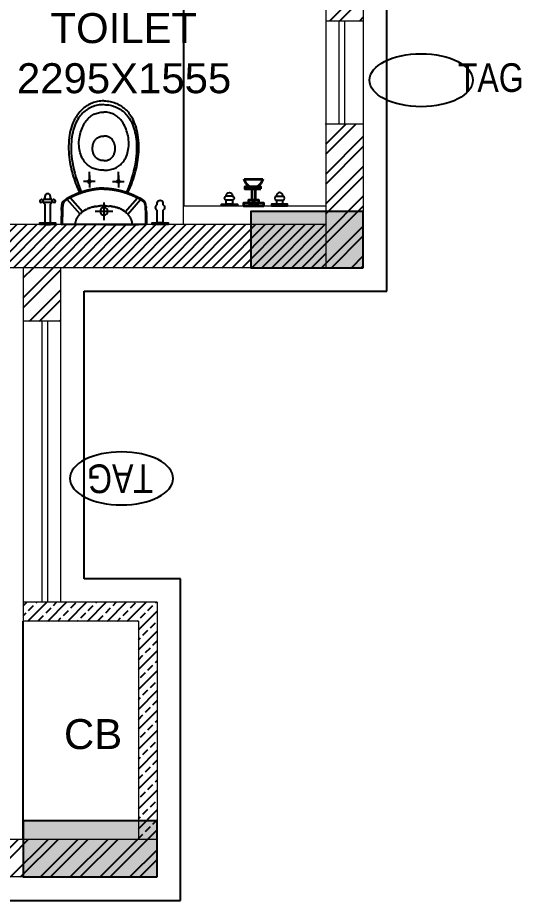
# Model space of a CAD drawing. Header units: millimetres. Extents: x 1255966 to 1543449, y 318653 to 465396.
# Drawn here: x 1429166 to 1431854, y 417934 to 422643 of the extents above; entities that cross this region are included whole.
import ezdxf
from ezdxf.enums import TextEntityAlignment as Align

# ---------------------------------------------------------------- set-up
doc = ezdxf.new("R2010")
doc.units = ezdxf.units.MM
doc.header["$LTSCALE"] = 500
doc.header["$MEASUREMENT"] = 0
doc.linetypes.add('HIDDEN', pattern=[0.375, 0.25, -0.125])
for name, color, linetype in [('3BHK Tower plans sections n elevations 13716$0$Drop', 143, 'Continuous'), ('3BHK Tower plans sections n elevations 13716$0$FIXTURE', 251, 'Continuous'), ('3BHK Tower plans sections n elevations 13716$0$HF', 95, 'Continuous'), ('AHC-A-FURNITURE', 2, 'Continuous'), ('FURNITURE', 251, 'Continuous'), ('TEXT-RM NAME', 6, 'Continuous'), ('TOWER AREA COLUMN.', 6, 'Continuous')]:
    doc.layers.add(name, color=color, linetype=linetype)
doc.layers.add('PROJECTION', color=7, linetype='HIDDEN', true_color=0xff4000)
for name, color, linetype, lineweight in [('TOWER COL HATCH', 253, 'Continuous', 20), ('Wall', 2, 'Continuous', 15), ('WIN', 144, 'Continuous', 15)]:
    doc.layers.add(name, color=color, linetype=linetype, lineweight=lineweight)
doc.styles.get("Standard").update_dxf_attribs({"font": 'arial.ttf'})
pattern_1 = [(45, (1157523.66, 723982.81), (-79.549513, 79.549513), []), (45, (1157576.69, 723982.81), (-79.549513, 79.549513), [])]

# ---------------------------------------------------------------- blocks, each defined once
blk = doc.blocks.new('3BHK Tower plans sections n elevations 13716$0$FH')
at = {"layer": '3BHK Tower plans sections n elevations 13716$0$FIXTURE'}
for p, q in [((70432, 31227.1), (70402, 31227.1)), ((70402, 31217), (70402, 31117)), ((70432, 31117), (70432, 31217)), ((70382, 31108.7), (70388, 31108.7)), ((70382, 31093.7), (70388, 31093.7)), ((70397.4, 31108.7), (70436.5, 31108.7)), ((70397.4, 31093.7), (70436.5, 31093.7)), ((70402, 31085.4), (70402, 31077.1)), ((70432, 31077.1), (70432, 31085.4)), ((70445.9, 31108.7), (70452, 31108.7)), ((70445.9, 31093.7), (70452, 31093.7))]:
    blk.add_line(p, q, dxfattribs=at)
blk.add_lwpolyline([(70374.5, 31227.1), (70459.5, 31227.1), (70459.5, 31217), (70374.5, 31217)], close=True, dxfattribs=at)
for centre, radius, start, end in [((70382, 31101.2), 7.5, 90, 270), ((70392.7, 31110.1), 4.88, 195.8151, 344.1849), ((70392.7, 31092.4), 4.88, 15.8151, 164.1849), ((70411.8, 31101.2), 18.6, 121.8777, 167.4946), ((70411.8, 31101.2), 18.6, 192.5054, 238.1223), ((70422.1, 31101.2), 18.6, 12.5054, 58.1223), ((70422.1, 31101.2), 18.6, 301.8777, 347.4946), ((70441.2, 31110.1), 4.88, 195.8151, 344.1849), ((70441.2, 31092.4), 4.88, 15.8151, 164.1849), ((70452, 31101.2), 7.5, 270, 90), ((70417, 31077.1), 15, 180, 0)]:
    blk.add_arc(centre, radius, start, end, dxfattribs=at)
blk = doc.blocks.new('3BHK Tower plans sections n elevations 13716$0$STUDIO EWC (PLAN)')
at = {"layer": '3BHK Tower plans sections n elevations 13716$0$FIXTURE'}
for p, q in [((1414.8, 1224), (1415.5, 1225.3)), ((1415.7, 1225.8), (1415.3, 1225)), ((1415.7, 1225.7), (1418.9, 1231)), ((1415.7, 1225.7), (1415.7, 1225.7)), ((1418.9, 1231.2), (1417.8, 1229.4)), ((1417.9, 1220.8), (1420.1, 1224.5)), ((1419.9, 1232.8), (1418.9, 1231.2)), ((1418.9, 1231), (1419.4, 1231.8)), ((1419.4, 1231.8), (1419.8, 1232.5)), ((1420.1, 1224.5), (1422.8, 1228.2)), ((1422.8, 1228.2), (1424, 1229.9)), ((1501.5, 1161), (1424, 1229.9)), ((1429.5, 1246.4), (1429.5, 1246.4)), ((1437.7, 1253.9), (1436.7, 1253.3)), ((1438.6, 1254.3), (1437.7, 1253.9)), ((1448.5, 1251.9), (1449.1, 1252)), ((1450, 1252.2), (1450.7, 1252.3)), ((1450.7, 1252.3), (1451.4, 1252.5)), ((1451.4, 1252.5), (1452.2, 1252.6)), ((1452.2, 1252.6), (1452.9, 1252.7)), ((1452.9, 1252.7), (1453.7, 1252.8)), ((1453.7, 1252.8), (1454.6, 1252.9)), ((1454.6, 1252.9), (1455.4, 1253)), ((1455.4, 1253), (1456.4, 1253.2)), ((1456.4, 1253.2), (1457.3, 1253.3)), ((1457.3, 1253.3), (1458.3, 1253.4)), ((1458.3, 1253.4), (1459.4, 1253.5)), ((1459.4, 1253.5), (1460.5, 1253.6)), ((1460.5, 1253.6), (1461.7, 1253.7)), ((1461.7, 1253.7), (1463, 1253.8)), ((1463, 1253.8), (1464.3, 1253.9)), ((1463.5, 1258.9), (1466.3, 1259.1)), ((1464.3, 1253.9), (1465.8, 1254.1)), ((1465.8, 1254.1), (1467.3, 1254.2)), ((1467.6, 1259.2), (1466.3, 1259.1)), ((1467.3, 1254.2), (1468.9, 1254.3)), ((1467.6, 1259.2), (1470.5, 1259.4)), ((1468.9, 1254.3), (1470.6, 1254.4)), ((1480.9, 1259.9), (1470.5, 1259.4)), ((1470.6, 1254.4), (1472.4, 1254.5)), ((1472.4, 1254.5), (1475.3, 1254.6)), ((1475.3, 1254.6), (1478.4, 1254.8)), ((1478.4, 1254.8), (1481.8, 1254.9)), ((1480.9, 1259.9), (1484.5, 1260)), ((1481.8, 1254.9), (1485.4, 1255)), ((1484.3, 1260), (1490.5, 1260.2)), ((1485.4, 1255), (1490.7, 1255.2)), ((1489.5, 1260.2), (1497.4, 1260.3)), ((1490.7, 1255.2), (1498.1, 1255.4)), ((1497.3, 1260.3), (1527.5, 1261)), ((1498.1, 1255.4), (1535.6, 1256.1)), ((1527.2, 1261), (1536.1, 1261.2)), ((1534, 1261.1), (1541.4, 1261.2)), ((1535.6, 1256.1), (1541, 1256.2)), ((1540.7, 1261.2), (1546.6, 1261.3)), ((1541, 1256.2), (1546.7, 1256.3)), ((1545, 1261.3), (1551.3, 1261.3)), ((1546.7, 1256.3), (1557.8, 1256.3)), ((1549.7, 1261.3), (1552.8, 1261.3)), ((1552.8, 1261.3), (1552.8, 1261.3)), ((1557.8, 811.1), (1557.8, 1256.3)), ((1557.8, 806.1), (1557.8, 1251.3)), ((1403.9, 1202.4), (1405.8, 1206.4)), ((1405.8, 1206.4), (1407.7, 1210.1)), ((1407.7, 1210.1), (1409.4, 1213.6)), ((1409.4, 1213.6), (1410.7, 1216.3)), ((1410.3, 1204.2), (1412.1, 1207.9)), ((1410.7, 1216.1), (1411.5, 1217.8)), ((1411.5, 1217.7), (1412.9, 1220.4)), ((1412.4, 1219.5), (1413.5, 1221.7)), ((1413.2, 1221.1), (1414.2, 1222.9)), ((1414, 1222.6), (1414.8, 1224.1)), ((1488.8, 1147.1), (1414.7, 1213)), ((1557.8, 1033.7), (1557.8, 1213.8)), ((1327.7, 1079.6), (1327.7, 1142.8)), ((1488.2, 1146.3), (1487.5, 1145.4)), ((1494.4, 1153.8), (1494, 1153.4)), ((1318.6, 1111.2), (1276.1, 1111.2)), ((1296.1, 1111.2), (1359.3, 1111.2)), ((1461.3, 1082), (1461.9, 1085.2)), ((1462.4, 1087.9), (1461.9, 1084.9)), ((1466.7, 1104.8), (1465.7, 1101.5)), ((1467.9, 1108.5), (1466.7, 1104.8)), ((1469.3, 1112.1), (1467.9, 1108.5)), ((1470.7, 1115.6), (1469.3, 1112.1)), ((1472, 1118.8), (1470.7, 1115.6)), ((1471.8, 1118.3), (1472.7, 1120.4)), ((1472.7, 1120.4), (1473.9, 1122.9)), ((1472.7, 1120.4), (1472.7, 1120.4)), ((1475.1, 1125.3), (1473.6, 1122.2)), ((1362.8, 1039.9), (1362.9, 1041.9)), ((1362.8, 1038), (1362.8, 1039.9)), ((1362.9, 1041.9), (1363, 1044.1)), ((1363, 1044.1), (1363.2, 1046.5)), ((1363.2, 1046.5), (1363.3, 1049)), ((1363.3, 1049), (1363.5, 1051.6)), ((1363.5, 1051.6), (1363.7, 1054.4)), ((1363.7, 1054.4), (1363.9, 1057.4)), ((1363.9, 1057.4), (1364.2, 1060.5)), ((1364.2, 1060.5), (1364.6, 1063.8)), ((1364.6, 1063.8), (1364.9, 1067.3)), ((1367.8, 1039.7), (1367.9, 1041.7)), ((1367.8, 1037.9), (1367.8, 1039.7)), ((1367.9, 1041.7), (1368, 1043.9)), ((1368, 1043.9), (1368.1, 1046.2)), ((1368.1, 1046.2), (1368.3, 1048.7)), ((1368.3, 1048.7), (1368.5, 1051.3)), ((1368.5, 1051.3), (1368.7, 1054)), ((1368.7, 1054), (1368.9, 1056.9)), ((1368.9, 1056.9), (1369.2, 1060)), ((1369.2, 1060), (1369.5, 1063.3)), ((1369.5, 1063.3), (1369.9, 1066.7)), ((1369.9, 1066.7), (1370.3, 1070.4)), ((1457.8, 1041.7), (1457.9, 1044.3)), ((1457.9, 1042.7), (1457.8, 1040)), ((1457.8, 1038.1), (1457.8, 1040.5)), ((1457.8, 1038.6), (1457.8, 1035.8)), ((1457.8, 1036.1), (1457.8, 1033.7)), ((1457.9, 1045.7), (1458.1, 1048.6)), ((1457.9, 1044.2), (1458, 1047.1)), ((1458, 1047.3), (1458.1, 1050.1)), ((1458.1, 1050.6), (1458.3, 1053.4)), ((1458.1, 1048.9), (1458.2, 1051.7)), ((1458.2, 1052.4), (1458.4, 1055.1)), ((1458.3, 1054.2), (1458.5, 1056.9)), ((1458.4, 1056.1), (1458.6, 1058.7)), ((1458.6, 1058.1), (1458.8, 1060.6)), ((1458.7, 1060.1), (1458.9, 1062.5)), ((1458.9, 1062.2), (1459.1, 1064.5)), ((1459.3, 1066.7), (1459.1, 1064.4)), ((1459.6, 1069), (1459.3, 1066.5)), ((1459.8, 1071.4), (1459.5, 1068.5)), ((1460.9, 1079.2), (1461.5, 1082.7)), ((1486.8, 986.3), (1486.8, 1081.1)), ((1362.8, 1029.4), (1362.8, 1027.5)), ((1362.8, 1027.5), (1362.9, 1025.5)), ((1362.9, 1025.5), (1363, 1023.3)), ((1363, 1023.3), (1363.2, 1020.9)), ((1363.2, 1020.9), (1363.3, 1018.4)), ((1363.3, 1018.4), (1363.5, 1015.7)), ((1363.5, 1015.7), (1363.7, 1013)), ((1363.7, 1013), (1363.9, 1010)), ((1363.9, 1010), (1364.2, 1006.9)), ((1364.2, 1006.9), (1364.6, 1003.6)), ((1364.6, 1003.6), (1364.9, 1000.1)), ((1367.8, 1029.5), (1367.8, 1027.7)), ((1367.8, 1027.7), (1367.9, 1025.7)), ((1367.9, 1025.7), (1368, 1023.5)), ((1368, 1023.5), (1368.1, 1021.2)), ((1368.1, 1021.2), (1368.3, 1018.7)), ((1368.3, 1018.7), (1368.5, 1016.1)), ((1368.5, 1016.1), (1368.7, 1013.3)), ((1368.7, 1013.3), (1368.9, 1010.4)), ((1368.9, 1010.4), (1369.2, 1007.4)), ((1369.2, 1007.4), (1369.5, 1004.1)), ((1369.5, 1004.1), (1369.9, 1000.7)), ((1369.9, 1000.7), (1370.3, 997)), ((1439.4, 1033.7), (1534.2, 1033.7)), ((1457.8, 1031.3), (1457.8, 1033.7)), ((1457.8, 1028.7), (1457.8, 1031.5)), ((1457.8, 1029.3), (1457.8, 1026.9)), ((1457.9, 1024.7), (1457.8, 1027.4)), ((1457.8, 1025.7), (1457.9, 1023.1)), ((1457.9, 1023.2), (1458, 1020.3)), ((1457.9, 1021.7), (1458.1, 1018.8)), ((1458, 1020.1), (1458.1, 1017.3)), ((1458.1, 1018.5), (1458.2, 1015.7)), ((1458.1, 1016.8), (1458.3, 1014)), ((1458.2, 1015), (1458.4, 1012.3)), ((1458.3, 1013.2), (1458.5, 1010.5)), ((1458.4, 1011.3), (1458.6, 1008.7)), ((1458.6, 1009.3), (1458.8, 1006.8)), ((1458.7, 1007.3), (1458.9, 1004.9)), ((1458.9, 1005.1), (1459.1, 1002.9)), ((1459.3, 1000.7), (1459.1, 1003)), ((1459.6, 998.4), (1459.3, 1000.9)), ((1459.8, 996), (1459.5, 998.9)), ((1557.8, 1033.7), (1557.8, 853.7)), ((1557.8, 1028.7), (1557.8, 848.7)), ((1318.6, 956.2), (1276.1, 956.2)), ((1296.1, 956.2), (1359.3, 956.2)), ((1327.7, 987.8), (1327.7, 924.6)), ((1460.9, 988.2), (1461.5, 984.7)), ((1461.3, 985.4), (1461.9, 982.2)), ((1462.4, 979.5), (1461.9, 982.5)), ((1466.7, 962.5), (1465.7, 965.8)), ((1467.9, 958.9), (1466.7, 962.5)), ((1469.3, 955.3), (1467.9, 958.9)), ((1470.7, 951.8), (1469.3, 955.3)), ((1472, 948.6), (1470.7, 951.8)), ((1471.8, 949.1), (1472.7, 946.9)), ((1472.7, 946.9), (1473.9, 944.5)), ((1472.7, 946.9), (1472.7, 946.9)), ((1475.1, 942.1), (1473.6, 945.2)), ((1488.8, 920.3), (1414.7, 854.3)), ((1501.5, 906.4), (1424, 837.5)), ((1488.2, 921.1), (1487.5, 922)), ((1494.4, 913.5), (1494, 914)), ((1403.9, 865), (1405.8, 861)), ((1405.8, 861), (1407.7, 857.3)), ((1407.7, 857.3), (1409.4, 853.8)), ((1409.4, 853.8), (1410.7, 851.1)), ((1410.3, 863.2), (1412.1, 859.5)), ((1410.7, 851.2), (1411.5, 849.6)), ((1411.5, 849.7), (1412.9, 847)), ((1412.4, 847.9), (1413.5, 845.7)), ((1413.2, 846.3), (1414.2, 844.5)), ((1414, 844.8), (1414.8, 843.3)), ((1414.8, 843.4), (1415.5, 842.1)), ((1415.7, 841.6), (1415.3, 842.4)), ((1415.7, 841.7), (1415.7, 841.7)), ((1415.7, 841.7), (1418.9, 836.4)), ((1418.9, 836.2), (1417.8, 838)), ((1417.9, 846.6), (1420.1, 842.9)), ((1418.9, 836.4), (1419.4, 835.6)), ((1419.9, 834.6), (1418.9, 836.2)), ((1419.4, 835.6), (1419.8, 834.9)), ((1420.1, 842.9), (1422.8, 839.2)), ((1422.8, 839.2), (1424, 837.5)), ((1429.5, 821), (1429.5, 821)), ((1437.7, 813.5), (1436.7, 814.1)), ((1438.6, 813), (1437.7, 813.5)), ((1448.5, 815.5), (1449.1, 815.4)), ((1450, 815.2), (1450.7, 815.1)), ((1450.7, 815.1), (1451.4, 814.9)), ((1451.4, 814.9), (1452.2, 814.8)), ((1452.2, 814.8), (1452.9, 814.7)), ((1452.9, 814.7), (1453.7, 814.6)), ((1453.7, 814.6), (1454.6, 814.5)), ((1454.6, 814.5), (1455.4, 814.3)), ((1455.4, 814.3), (1456.4, 814.2)), ((1456.4, 814.2), (1457.3, 814.1)), ((1457.3, 814.1), (1458.3, 814)), ((1458.3, 814), (1459.4, 813.9)), ((1459.4, 813.9), (1460.5, 813.8)), ((1460.5, 813.8), (1461.7, 813.7)), ((1461.7, 813.7), (1463, 813.6)), ((1463, 813.6), (1464.3, 813.4)), ((1463.5, 808.5), (1466.3, 808.3)), ((1464.3, 813.4), (1465.8, 813.3)), ((1465.8, 813.3), (1467.3, 813.2)), ((1467.6, 808.2), (1466.3, 808.3)), ((1467.3, 813.2), (1468.9, 813.1)), ((1467.6, 808.2), (1470.5, 808)), ((1468.9, 813.1), (1470.6, 813)), ((1480.9, 807.5), (1470.5, 808)), ((1470.6, 813), (1472.4, 812.9)), ((1472.4, 812.9), (1475.3, 812.8)), ((1475.3, 812.8), (1478.4, 812.6)), ((1478.4, 812.6), (1481.8, 812.5)), ((1480.9, 807.5), (1484.5, 807.4)), ((1481.8, 812.5), (1485.4, 812.4)), ((1484.3, 807.4), (1490.5, 807.2)), ((1485.4, 812.4), (1490.7, 812.2)), ((1489.5, 807.2), (1497.4, 807)), ((1490.7, 812.2), (1498.1, 812)), ((1497.3, 807), (1527.5, 806.4)), ((1498.1, 812), (1535.6, 811.2)), ((1527.2, 806.4), (1536.1, 806.2)), ((1534, 806.3), (1541.4, 806.2)), ((1535.6, 811.2), (1541, 811.2)), ((1540.7, 806.2), (1546.6, 806.1)), ((1541, 811.2), (1546.7, 811.1)), ((1545, 806.1), (1551.3, 806.1)), ((1546.7, 811.1), (1557.8, 811.1)), ((1549.7, 806.1), (1552.8, 806.1)), ((1552.8, 806.1), (1552.8, 806.1))]:
    blk.add_line(p, q, dxfattribs=at)
for points in [[(1415.7, 1225.7), (1415.6, 1225.4), (1415.5, 1225.1)], [(1415.7, 1225.7), (1415.7, 1225.7), (1415.7, 1225.7), (1415.7, 1225.7), (1415.7, 1225.7)], [(1417.8, 1229.4), (1416.8, 1227.6), (1415.8, 1225.8)], [(1429.5, 1246.4), (1428.6, 1245.2), (1427.6, 1244), (1426.7, 1242.8), (1425.7, 1241.6), (1424.8, 1240.2), (1423.8, 1238.9), (1422.8, 1237.5), (1421.9, 1236), (1420.9, 1234.4), (1419.9, 1232.8)], [(1424, 1229.9), (1424.5, 1230.6), (1424.9, 1231.3), (1425.4, 1232), (1425.8, 1232.6), (1426.2, 1233.3), (1426.6, 1233.9), (1427, 1234.5), (1427.4, 1235), (1427.8, 1235.6), (1428.1, 1236.1), (1428.5, 1236.6), (1428.9, 1237.1), (1429.2, 1237.6), (1429.6, 1238.1), (1429.9, 1238.6), (1430.2, 1239), (1430.6, 1239.5), (1430.9, 1239.9), (1431.2, 1240.3), (1431.5, 1240.7), (1431.8, 1241), (1432.1, 1241.4), (1432.4, 1241.7), (1432.6, 1242.1), (1432.9, 1242.4), (1433.2, 1242.7), (1433.4, 1243), (1433.7, 1243.3), (1433.9, 1243.5), (1434.1, 1243.8), (1434.4, 1244.1), (1434.6, 1244.3), (1434.8, 1244.6), (1435, 1244.8), (1435.3, 1245), (1435.5, 1245.2), (1435.7, 1245.5), (1435.9, 1245.7), (1436.1, 1245.9), (1436.4, 1246.1), (1436.6, 1246.3), (1436.8, 1246.5), (1437.1, 1246.7), (1437.3, 1246.9), (1437.6, 1247.2), (1437.9, 1247.4), (1438.2, 1247.6), (1438.5, 1247.8), (1438.8, 1248.1), (1439.2, 1248.3), (1439.5, 1248.5), (1439.8, 1248.7), (1440.1, 1248.9), (1440.5, 1249.1), (1440.8, 1249.3), (1441.1, 1249.4), (1441.4, 1249.6), (1441.7, 1249.8), (1442, 1249.9), (1442.3, 1250), (1442.6, 1250.2), (1442.8, 1250.3), (1443.1, 1250.4), (1443.3, 1250.5), (1443.6, 1250.6), (1443.8, 1250.7), (1444, 1250.7), (1444.3, 1250.8), (1444.5, 1250.9), (1444.7, 1251), (1444.9, 1251), (1445.1, 1251.1), (1445.4, 1251.2), (1445.6, 1251.2), (1445.8, 1251.3), (1446, 1251.3), (1446.2, 1251.4), (1446.4, 1251.4), (1446.6, 1251.5), (1446.8, 1251.5), (1447.1, 1251.6), (1447.3, 1251.7), (1447.5, 1251.7), (1447.8, 1251.8), (1448, 1251.8), (1448.3, 1251.9), (1448.5, 1251.9)], [(1436.7, 1253.3), (1435.8, 1252.7), (1434.9, 1252), (1434, 1251.2), (1433.1, 1250.3), (1432.2, 1249.4), (1431.3, 1248.4), (1430.4, 1247.4), (1429.5, 1246.4)], [(1435.9, 1252.7), (1436.3, 1253), (1436.7, 1253.3)], [(1440.3, 1255), (1439.6, 1254.8), (1438.6, 1254.3)], [(1447.9, 1257), (1446.9, 1256.8), (1445.6, 1256.5), (1444.2, 1256.2), (1443, 1255.9), (1441.8, 1255.5), (1440.7, 1255.2), (1440.3, 1255)], [(1463.5, 1258.9), (1461.6, 1258.8), (1459.7, 1258.6), (1457.9, 1258.4), (1456.2, 1258.2), (1454.5, 1258), (1452.8, 1257.8), (1451.3, 1257.6), (1449.8, 1257.3), (1448.3, 1257.1), (1447.9, 1257)], [(1449.1, 1252), (1449.7, 1252.2), (1450, 1252.2)], [(897.6, 1033.8), (898, 1042.5), (898.6, 1051), (899.6, 1059.2), (900.8, 1067.1), (902.4, 1074.6), (904.2, 1081.9), (906.4, 1088.9), (908.9, 1095.7), (911.7, 1102.3), (914.8, 1108.8), (918.2, 1115.2), (921.9, 1121.5), (925.9, 1127.8), (930.2, 1133.9), (934.8, 1140), (939.8, 1145.8), (945.1, 1151.6), (950.7, 1157.1), (956.7, 1162.4), (963, 1167.6), (969.7, 1172.6), (976.7, 1177.4), (983.9, 1182), (991.3, 1186.3)], [(917.5, 1033.8), (917.7, 1042.3), (918.3, 1050.6), (919.3, 1058.7), (920.6, 1066.6), (922.3, 1074.3), (924.4, 1081.9), (926.8, 1089.3), (929.6, 1096.5), (932.7, 1103.5), (936.1, 1110.4), (939.8, 1117), (943.9, 1123.5), (948.4, 1129.9), (953.2, 1136), (958.3, 1142), (963.9, 1147.8), (969.9, 1153.4), (976.3, 1158.8), (983.2, 1164.1), (990.4, 1169.1), (998.2, 1173.9), (1006.4, 1178.4), (1015.1, 1182.7), (1024.3, 1186.7), (1033.9, 1190.4), (1044, 1193.8), (1054.6, 1196.9), (1065.8, 1199.7), (1077.5, 1202.1), (1089.8, 1204.2), (1102.6, 1205.8), (1116, 1207.1), (1130, 1207.9), (1144.7, 1208.2), (1159.9, 1208.1), (1175.7, 1207.4), (1192.2, 1206.1), (1209.3, 1204.2), (1226.9, 1201.6), (1245.2, 1198.2), (1264.1, 1194.2), (1283.6, 1189.3), (1303.7, 1183.6), (1324.4, 1177), (1345.8, 1169.5), (1367.7, 1161.1), (1384.3, 1154.1)], [(1387, 1161.7), (1370.1, 1169.7), (1359.7, 1174.4), (1349, 1178.9), (1338, 1183), (1326.3, 1187), (1313.9, 1191.1), (1301, 1195.1), (1287.9, 1198.9), (1274.7, 1202.6), (1261.7, 1205.9), (1249, 1208.8), (1236.6, 1211.3), (1224.1, 1213.6), (1211.2, 1215.5), (1198, 1217.1), (1184.2, 1218.5), (1169.6, 1219.5), (1154.3, 1220.1), (1138.9, 1220.2), (1123.7, 1219.8), (1108.4, 1218.8), (1093.7, 1217.3), (1079.9, 1215.3), (1066.7, 1212.9), (1054.1, 1210.1), (1042.2, 1206.9), (1031, 1203.4), (1020.4, 1199.7), (1010.3, 1195.6), (1000.6, 1191.2), (991.3, 1186.3)], [(1364.9, 1067.3), (1365.3, 1071), (1365.6, 1072.9), (1365.8, 1074.9), (1366.1, 1076.9), (1366.4, 1079), (1366.7, 1081.2), (1367, 1083.4), (1367.3, 1085.7), (1367.7, 1088.1), (1368.1, 1090.5), (1368.5, 1093), (1369, 1095.6), (1369.5, 1098.3), (1370, 1101), (1370.6, 1103.8), (1371.2, 1106.7), (1371.8, 1109.7), (1372.5, 1112.7), (1373.2, 1115.9), (1374, 1119.2), (1374.9, 1122.6), (1375.8, 1126.1), (1376.8, 1129.7), (1377.8, 1133.4), (1378.9, 1137.2), (1380.1, 1141.1), (1381.3, 1145), (1382.6, 1149), (1383.9, 1152.9), (1385.2, 1156.8), (1386.6, 1160.6), (1387.9, 1164.2), (1389.2, 1167.7), (1390.5, 1171.1), (1391.8, 1174.3), (1393, 1177.4), (1394.2, 1180.4), (1395.4, 1183.2), (1396.5, 1185.9), (1397.7, 1188.6), (1398.8, 1191.1), (1399.9, 1193.5), (1400.9, 1195.9), (1401.9, 1198.1), (1403, 1200.3), (1403.9, 1202.4)], [(1370.3, 1070.4), (1370.8, 1074.2), (1371, 1076.2), (1371.3, 1078.3), (1371.6, 1080.5), (1371.9, 1082.7), (1372.3, 1084.9), (1372.6, 1087.3), (1373, 1089.7), (1373.5, 1092.2), (1373.9, 1094.7), (1374.4, 1097.3), (1374.9, 1100), (1375.5, 1102.8), (1376, 1105.7), (1376.7, 1108.6), (1377.4, 1111.6), (1378.1, 1114.8), (1378.9, 1118), (1379.7, 1121.3), (1380.6, 1124.8), (1381.6, 1128.4), (1382.6, 1132), (1383.7, 1135.8), (1384.9, 1139.6), (1386.1, 1143.5), (1387.3, 1147.4), (1388.6, 1151.3), (1389.9, 1155.1), (1391.3, 1158.9), (1392.6, 1162.5), (1393.9, 1166), (1395.2, 1169.3), (1396.4, 1172.5), (1397.6, 1175.5), (1398.8, 1178.5), (1400, 1181.3), (1401.1, 1184), (1402.3, 1186.6), (1403.4, 1189.1), (1404.4, 1191.5), (1405.5, 1193.8), (1406.5, 1196), (1407.5, 1198.2)], [(1407.5, 1198.2), (1409.4, 1202.3), (1410.3, 1204.2)], [(1412.1, 1207.9), (1413.9, 1211.4), (1414.7, 1213)], [(1414.7, 1213), (1414.9, 1213.7), (1415.1, 1214.3)], [(1415.1, 1214.3), (1415.8, 1216.1), (1416, 1216.7)], [(1416, 1216.7), (1416.5, 1217.8), (1416.7, 1218.3)], [(1416.7, 1218.3), (1417.1, 1219.3), (1417.3, 1219.7)], [(1417.3, 1219.7), (1417.8, 1220.6), (1417.9, 1220.8)], [(1557.8, 1186.5), (1548.9, 1185.2), (1545.7, 1184.6), (1542.7, 1183.9), (1539.7, 1183.2), (1536.8, 1182.3), (1534, 1181.4), (1531.2, 1180.3), (1528.5, 1179.2), (1525.8, 1177.9), (1523, 1176.5), (1520.3, 1175), (1517.5, 1173.4)], [(1267.7, 1033.8), (1267.5, 1043.7), (1266.7, 1052.7), (1265.7, 1061.1), (1264.2, 1068.7), (1262.5, 1075.8), (1260.5, 1082.4), (1258.3, 1088.6), (1255.8, 1094.5), (1253, 1100.2), (1250, 1105.7), (1246.6, 1111), (1242.7, 1116.3), (1238.4, 1121.5), (1233.7, 1126.6), (1228.4, 1131.7), (1222.5, 1136.6), (1215.9, 1141.3), (1208.8, 1145.8), (1200.9, 1150.1), (1192.2, 1154.1), (1183.4, 1157.4), (1174.9, 1160.1), (1166.5, 1162.3), (1157.5, 1164.1), (1147.9, 1165.5), (1137.7, 1166.4), (1127.3, 1166.7), (1116.5, 1166.5), (1105.6, 1165.7), (1095, 1164.4), (1084.8, 1162.7), (1075.1, 1160.5), (1065.7, 1158), (1056.6, 1155.1), (1047.9, 1152), (1039.5, 1148.5), (1031.6, 1144.8), (1024.1, 1140.9), (1017.1, 1136.7), (1010.5, 1132.5), (1004.5, 1128.1), (998.7, 1123.5), (993.3, 1118.7), (988.2, 1113.7), (983.5, 1108.5), (979.3, 1103.3), (975.5, 1097.9), (972.1, 1092.5), (969.1, 1086.9), (966.5, 1081.3), (964.2, 1075.4), (962.3, 1069.3), (960.7, 1063), (959.4, 1056.3), (958.4, 1049.2), (957.8, 1041.7), (957.6, 1033.8)], [(1486, 1143.4), (1484.4, 1141.2), (1482.9, 1138.9), (1481.3, 1136.4), (1479.7, 1133.8), (1478.2, 1131.1), (1476.6, 1128.3), (1475, 1125.3)], [(1476.3, 1127.6), (1477.6, 1130.1), (1479, 1132.5), (1480.5, 1135.1), (1482.1, 1137.7), (1483.9, 1140.4), (1485.8, 1143.1), (1487.9, 1145.9), (1490.1, 1148.8), (1492.6, 1151.7), (1495.2, 1154.7), (1498.1, 1157.7), (1501.1, 1160.7)], [(1493.7, 1153), (1493.3, 1152.5), (1492.9, 1152.1), (1492.6, 1151.7)], [(1496.4, 1156), (1495.9, 1155.4), (1495.4, 1154.9), (1494.9, 1154.4), (1494.4, 1153.8)], [(1513.1, 1170.5), (1511.8, 1169.5), (1510.4, 1168.6), (1509.1, 1167.5), (1507.8, 1166.5), (1506.4, 1165.4), (1505.1, 1164.3), (1503.8, 1163.1), (1502.5, 1162), (1501.1, 1160.7)], [(1517.5, 1173.4), (1517.1, 1173.1), (1516.6, 1172.8), (1516.1, 1172.5), (1515.6, 1172.2), (1515.1, 1171.8), (1514.6, 1171.5), (1514.1, 1171.2), (1513.6, 1170.8), (1513.1, 1170.5)], [(1151.7, 1094), (1148.2, 1094), (1144.8, 1093.8), (1141.4, 1093.5), (1138, 1093.1), (1134.7, 1092.5), (1131.5, 1091.8), (1128.4, 1091), (1125.4, 1090.1), (1122.4, 1089), (1119.6, 1087.9), (1116.9, 1086.6), (1114.2, 1085.2), (1111.7, 1083.8), (1109.3, 1082.2), (1106.9, 1080.5), (1104.7, 1078.8), (1102.6, 1076.9), (1100.7, 1075), (1098.8, 1073), (1097.1, 1071), (1095.5, 1068.9), (1094, 1066.7), (1092.7, 1064.4), (1091.4, 1062), (1090.2, 1059.6), (1089.2, 1057), (1088.2, 1054.3), (1087.3, 1051.4), (1086.6, 1048.3), (1086, 1045), (1085.5, 1041.5), (1085.2, 1037.8), (1085, 1033.8)], [(1175.5, 1090.5), (1171.8, 1091.6), (1168, 1092.4), (1164, 1093.1), (1160, 1093.6), (1155.9, 1093.9), (1151.7, 1094)], [(1216.5, 1033.8), (1216.3, 1038), (1216, 1042), (1215.5, 1045.8), (1214.7, 1049.5), (1213.8, 1053), (1212.7, 1056.3), (1211.5, 1059.4), (1210, 1062.5), (1208.4, 1065.4), (1206.7, 1068.2), (1204.7, 1070.8), (1202.6, 1073.4), (1200.3, 1075.8), (1197.9, 1078.1), (1195.3, 1080.3), (1192.4, 1082.4), (1189.5, 1084.3), (1186.3, 1086.1), (1182.9, 1087.7), (1179.3, 1089.2), (1175.5, 1090.5)], [(1463.9, 1094.5), (1463.8, 1094.3), (1463.1, 1091), (1462.4, 1087.7)], [(1462.9, 1090.2), (1463.4, 1092.7), (1464, 1095.1), (1464.6, 1097.5), (1464.9, 1098.6)], [(1464.9, 1098.6), (1465.3, 1099.9), (1466, 1102.3)], [(1466.7, 1104.6), (1467.4, 1107), (1468.2, 1109.3)], [(1469, 1111.5), (1469.9, 1113.8), (1470.8, 1116.1)], [(1362.7, 1033.7), (1362.7, 1034.5), (1362.7, 1035.3), (1362.8, 1036.2), (1362.8, 1037.1), (1362.8, 1038)], [(1367.7, 1033.7), (1367.7, 1034.5), (1367.7, 1035.3), (1367.8, 1036.1), (1367.8, 1037), (1367.8, 1037.9)], [(1460.9, 1079.2), (1460.5, 1076.5), (1460.1, 1073.9), (1459.7, 1070.7)], [(1460, 1073), (1460.3, 1075.3), (1460.7, 1077.7), (1461.1, 1080.2)], [(897.6, 1033.6), (898, 1024.9), (898.6, 1016.4), (899.6, 1008.2), (900.8, 1000.3), (902.4, 992.8), (904.2, 985.5), (906.4, 978.5), (908.9, 971.7), (911.7, 965.1), (914.8, 958.6), (918.2, 952.2), (921.9, 945.9), (925.9, 939.6), (930.2, 933.5), (934.8, 927.4), (939.8, 921.5), (945.1, 915.8), (950.7, 910.3), (956.7, 905), (963, 899.8), (969.7, 894.8), (976.7, 890), (983.9, 885.4), (991.3, 881.1)], [(917.5, 1033.6), (917.7, 1025.1), (918.3, 1016.8), (919.3, 1008.7), (920.6, 1000.8), (922.3, 993), (924.4, 985.5), (926.8, 978.1), (929.6, 970.9), (932.7, 963.9), (936.1, 957), (939.8, 950.3), (943.9, 943.8), (948.4, 937.5), (953.2, 931.4), (958.3, 925.4), (963.9, 919.6), (969.9, 914), (976.3, 908.6), (983.2, 903.3), (990.4, 898.3), (998.2, 893.5), (1006.4, 889), (1015.1, 884.7), (1024.3, 880.7), (1033.9, 877), (1044, 873.6), (1054.6, 870.5), (1065.8, 867.7), (1077.5, 865.3), (1089.8, 863.2), (1102.6, 861.5), (1116, 860.3), (1130, 859.5), (1144.7, 859.2), (1159.9, 859.3), (1175.7, 860), (1192.2, 861.3), (1209.3, 863.2), (1226.9, 865.8), (1245.2, 869.2), (1264.1, 873.2), (1283.6, 878.1), (1303.7, 883.8), (1324.4, 890.4), (1345.8, 897.9), (1367.7, 906.3), (1384.3, 913.2)], [(1267.7, 1033.6), (1267.5, 1023.7), (1266.7, 1014.7), (1265.7, 1006.3), (1264.2, 998.7), (1262.5, 991.6), (1260.5, 985), (1258.3, 978.8), (1255.8, 972.9), (1253, 967.2), (1250, 961.7), (1246.6, 956.4), (1242.7, 951.1), (1238.4, 945.9), (1233.7, 940.8), (1228.4, 935.7), (1222.5, 930.8), (1215.9, 926.1), (1208.8, 921.6), (1200.9, 917.3), (1192.2, 913.3), (1183.4, 910), (1174.9, 907.3), (1166.5, 905.1), (1157.5, 903.3), (1147.9, 901.9), (1137.7, 901), (1127.3, 900.7), (1116.5, 900.9), (1105.6, 901.7), (1095, 903), (1084.8, 904.7), (1075.1, 906.9), (1065.7, 909.4), (1056.6, 912.2), (1047.9, 915.4), (1039.5, 918.9), (1031.6, 922.6), (1024.1, 926.5), (1017.1, 930.6), (1010.5, 934.9), (1004.5, 939.3), (998.7, 943.9), (993.3, 948.7), (988.2, 953.7), (983.5, 958.9), (979.3, 964.1), (975.5, 969.4), (972.1, 974.9), (969.1, 980.5), (966.5, 986.1), (964.2, 992), (962.3, 998.1), (960.7, 1004.4), (959.4, 1011), (958.4, 1018.1), (957.8, 1025.6), (957.6, 1033.6)], [(1151.7, 973.4), (1148.2, 973.4), (1144.8, 973.6), (1141.4, 973.9), (1138, 974.3), (1134.7, 974.9), (1131.5, 975.6), (1128.4, 976.4), (1125.4, 977.3), (1122.4, 978.4), (1119.6, 979.5), (1116.9, 980.8), (1114.2, 982.2), (1111.7, 983.6), (1109.3, 985.2), (1106.9, 986.8), (1104.7, 988.6), (1102.6, 990.4), (1100.7, 992.4), (1098.8, 994.4), (1097.1, 996.4), (1095.5, 998.5), (1094, 1000.7), (1092.7, 1003), (1091.4, 1005.3), (1090.2, 1007.8), (1089.2, 1010.4), (1088.2, 1013.1), (1087.3, 1016), (1086.6, 1019.1), (1086, 1022.4), (1085.5, 1025.9), (1085.2, 1029.6), (1085, 1033.6)], [(1216.5, 1033.6), (1216.3, 1029.4), (1216, 1025.4), (1215.5, 1021.6), (1214.7, 1017.9), (1213.8, 1014.4), (1212.7, 1011.1), (1211.5, 1007.9), (1210, 1004.9), (1208.4, 1002), (1206.7, 999.2), (1204.7, 996.6), (1202.6, 994), (1200.3, 991.6), (1197.9, 989.3), (1195.3, 987.1), (1192.4, 985), (1189.5, 983.1), (1186.3, 981.3), (1182.9, 979.7), (1179.3, 978.2), (1175.5, 976.9)], [(1362.7, 1033.7), (1362.7, 1032.9), (1362.7, 1032), (1362.8, 1031.2), (1362.8, 1030.3), (1362.8, 1029.4)], [(1364.9, 1000.1), (1365.3, 996.4), (1365.6, 994.5), (1365.8, 992.5), (1366.1, 990.5), (1366.4, 988.4), (1366.7, 986.2), (1367, 984), (1367.3, 981.7), (1367.7, 979.3), (1368.1, 976.9), (1368.5, 974.4), (1369, 971.8), (1369.5, 969.1), (1370, 966.4), (1370.6, 963.6), (1371.2, 960.7), (1371.8, 957.7), (1372.5, 954.6), (1373.2, 951.5), (1374, 948.2), (1374.9, 944.8), (1375.8, 941.3), (1376.8, 937.7), (1377.8, 934), (1378.9, 930.2), (1380.1, 926.3), (1381.3, 922.4), (1382.6, 918.4), (1383.9, 914.5), (1385.2, 910.6), (1386.6, 906.8), (1387.9, 903.1), (1389.2, 899.6), (1390.5, 896.3), (1391.8, 893.1), (1393, 890), (1394.2, 887), (1395.4, 884.2), (1396.5, 881.5), (1397.7, 878.8), (1398.8, 876.3), (1399.9, 873.9), (1400.9, 871.5), (1401.9, 869.3), (1403, 867.1), (1403.9, 865)], [(1367.7, 1033.7), (1367.7, 1032.9), (1367.7, 1032.1), (1367.8, 1031.3), (1367.8, 1030.4), (1367.8, 1029.5)], [(1370.3, 997), (1370.8, 993.2), (1371, 991.1), (1371.3, 989.1), (1371.6, 986.9), (1371.9, 984.7), (1372.3, 982.5), (1372.6, 980.1), (1373, 977.7), (1373.5, 975.2), (1373.9, 972.7), (1374.4, 970.1), (1374.9, 967.4), (1375.5, 964.6), (1376, 961.7), (1376.7, 958.8), (1377.4, 955.8), (1378.1, 952.6), (1378.9, 949.4), (1379.7, 946.1), (1380.6, 942.6), (1381.6, 939), (1382.6, 935.4), (1383.7, 931.6), (1384.9, 927.8), (1386.1, 923.9), (1387.3, 920), (1388.6, 916.1), (1389.9, 912.3), (1391.3, 908.5), (1392.6, 904.9), (1393.9, 901.4), (1395.2, 898.1), (1396.4, 894.9), (1397.6, 891.9), (1398.8, 888.9), (1400, 886.1), (1401.1, 883.4), (1402.3, 880.8), (1403.4, 878.3), (1404.4, 875.9), (1405.5, 873.6), (1406.5, 871.4), (1407.5, 869.2)], [(1460.9, 988.2), (1460.5, 990.9), (1460.1, 993.5), (1459.7, 996.7)], [(1460, 994.4), (1460.3, 992.1), (1460.7, 989.7), (1461.1, 987.2)], [(1175.5, 976.9), (1171.8, 975.8), (1168, 975), (1164, 974.3), (1160, 973.8), (1155.9, 973.5), (1151.7, 973.4)], [(1463.9, 972.8), (1463.8, 973.1), (1463.1, 976.4), (1462.4, 979.7)], [(1462.9, 977.2), (1463.4, 974.7), (1464, 972.3), (1464.6, 969.9), (1464.9, 968.8)], [(1464.9, 968.8), (1465.3, 967.5), (1466, 965.1)], [(1466.7, 962.8), (1467.4, 960.4), (1468.2, 958.1)], [(1469, 955.9), (1469.9, 953.6), (1470.8, 951.3)], [(1486, 924), (1484.4, 926.2), (1482.9, 928.5), (1481.3, 931), (1479.7, 933.6), (1478.2, 936.3), (1476.6, 939.1), (1475, 942.1)], [(1387.1, 905.4), (1359.7, 893), (1349, 888.5), (1338, 884.4), (1326.3, 880.4), (1313.9, 876.3), (1301, 872.3), (1287.9, 868.4), (1274.7, 864.8), (1261.7, 861.5), (1249, 858.6), (1236.6, 856.1), (1224.1, 853.8), (1211.2, 851.9), (1198, 850.2), (1184.2, 848.9), (1169.6, 847.9), (1154.3, 847.3), (1138.9, 847.2), (1123.7, 847.6), (1108.4, 848.6), (1093.7, 850.1), (1079.9, 852.1), (1066.7, 854.5), (1054.1, 857.3), (1042.2, 860.5), (1031, 863.9), (1020.4, 867.7), (1010.3, 871.8), (1000.6, 876.2), (991.3, 881.1)], [(1476.3, 939.8), (1477.6, 937.3), (1479, 934.9), (1480.5, 932.3), (1482.1, 929.7), (1483.9, 927), (1485.8, 924.3), (1487.9, 921.5), (1490.1, 918.6), (1492.6, 915.7), (1495.2, 912.7), (1498.1, 909.7), (1501.1, 906.7)], [(1493.7, 914.4), (1493.3, 914.8), (1492.9, 915.3), (1492.6, 915.7)], [(1496.4, 911.4), (1495.9, 912), (1495.4, 912.5), (1494.9, 913), (1494.4, 913.5)], [(1513.1, 896.9), (1511.8, 897.8), (1510.4, 898.8), (1509.1, 899.8), (1507.8, 900.9), (1506.4, 902), (1505.1, 903.1), (1503.8, 904.3), (1502.5, 905.4), (1501.1, 906.7)], [(1517.5, 894), (1517.1, 894.3), (1516.6, 894.6), (1516.1, 894.9), (1515.6, 895.2), (1515.1, 895.6), (1514.6, 895.9), (1514.1, 896.2), (1513.6, 896.5), (1513.1, 896.9)], [(1407.5, 869.2), (1409.4, 865.1), (1410.3, 863.2)], [(1412.1, 859.5), (1413.9, 856), (1414.7, 854.3)], [(1414.7, 854.3), (1414.9, 853.7), (1415.1, 853.1)], [(1415.1, 853.1), (1415.8, 851.3), (1416, 850.7)], [(1416, 850.7), (1416.5, 849.6), (1416.7, 849.1)], [(1416.7, 849.1), (1417.1, 848.1), (1417.3, 847.7)], [(1417.3, 847.7), (1417.8, 846.8), (1417.9, 846.6)], [(1557.8, 880.9), (1548.9, 882.2), (1545.7, 882.8), (1542.7, 883.5), (1539.7, 884.2), (1536.8, 885.1), (1534, 886), (1531.2, 887.1), (1528.5, 888.2), (1525.8, 889.5), (1523, 890.9), (1520.3, 892.4), (1517.5, 894)], [(1415.7, 841.7), (1415.6, 842), (1415.5, 842.3)], [(1415.7, 841.7), (1415.7, 841.7), (1415.7, 841.7), (1415.7, 841.7), (1415.7, 841.7)], [(1417.8, 838), (1416.8, 839.7), (1415.8, 841.6)], [(1429.5, 821), (1428.6, 822.2), (1427.6, 823.3), (1426.7, 824.6), (1425.7, 825.8), (1424.8, 827.1), (1423.8, 828.5), (1422.8, 829.9), (1421.9, 831.4), (1420.9, 833), (1419.9, 834.6)], [(1424, 837.5), (1424.5, 836.8), (1424.9, 836.1), (1425.4, 835.4), (1425.8, 834.8), (1426.2, 834.1), (1426.6, 833.5), (1427, 832.9), (1427.4, 832.4), (1427.8, 831.8), (1428.1, 831.3), (1428.5, 830.8), (1428.9, 830.2), (1429.2, 829.8), (1429.6, 829.3), (1429.9, 828.8), (1430.2, 828.4), (1430.6, 827.9), (1430.9, 827.5), (1431.2, 827.1), (1431.5, 826.7), (1431.8, 826.4), (1432.1, 826), (1432.4, 825.7), (1432.6, 825.3), (1432.9, 825), (1433.2, 824.7), (1433.4, 824.4), (1433.7, 824.1), (1433.9, 823.8), (1434.1, 823.6), (1434.4, 823.3), (1434.6, 823.1), (1434.8, 822.8), (1435, 822.6), (1435.3, 822.4), (1435.5, 822.1), (1435.7, 821.9), (1435.9, 821.7), (1436.1, 821.5), (1436.4, 821.3), (1436.6, 821.1), (1436.8, 820.9), (1437.1, 820.7), (1437.3, 820.5), (1437.6, 820.2), (1437.9, 820), (1438.2, 819.8), (1438.5, 819.6), (1438.8, 819.3), (1439.2, 819.1), (1439.5, 818.9), (1439.8, 818.7), (1440.1, 818.5), (1440.5, 818.3), (1440.8, 818.1), (1441.1, 817.9), (1441.4, 817.8), (1441.7, 817.6), (1442, 817.5), (1442.3, 817.4), (1442.6, 817.2), (1442.8, 817.1), (1443.1, 817), (1443.3, 816.9), (1443.6, 816.8), (1443.8, 816.7), (1444, 816.6), (1444.3, 816.6), (1444.5, 816.5), (1444.7, 816.4), (1444.9, 816.4), (1445.1, 816.3), (1445.4, 816.2), (1445.6, 816.2), (1445.8, 816.1), (1446, 816.1), (1446.2, 816), (1446.4, 816), (1446.6, 815.9), (1446.8, 815.8), (1447.1, 815.8), (1447.3, 815.7), (1447.5, 815.7), (1447.8, 815.6), (1448, 815.6), (1448.3, 815.5), (1448.5, 815.5)], [(1436.7, 814.1), (1435.8, 814.7), (1434.9, 815.4), (1434, 816.2), (1433.1, 817.1), (1432.2, 818), (1431.3, 819), (1430.4, 820), (1429.5, 821)], [(1435.9, 814.7), (1436.3, 814.4), (1436.7, 814.1)], [(1440.3, 812.4), (1439.6, 812.6), (1438.6, 813)], [(1447.9, 810.4), (1446.9, 810.6), (1445.6, 810.9), (1444.2, 811.2), (1443, 811.5), (1441.8, 811.8), (1440.7, 812.2), (1440.3, 812.4)], [(1463.5, 808.5), (1461.6, 808.6), (1459.7, 808.8), (1457.9, 809), (1456.2, 809.2), (1454.5, 809.4), (1452.8, 809.6), (1451.3, 809.8), (1449.8, 810.1), (1448.3, 810.3), (1447.9, 810.4)], [(1449.1, 815.4), (1449.7, 815.2), (1450, 815.2)]]:
    blk.add_lwpolyline(points, dxfattribs=at)
for centre, radius in [((1327.7, 1111.2), 8), ((1486.8, 1033.7), 20.5), ((1327.7, 956.2), 8)]:
    blk.add_circle(centre, radius, dxfattribs=at)
for centre, start, end in [((1552.8, 1256.3), 0, 89.907), ((1552.8, 811.1), 270.0931, 0.0001)]:
    blk.add_arc(centre, 5, start, end, dxfattribs=at)
blk = doc.blocks.new('3BHK Tower plans sections n elevations 13716$0$A$C47956C4E')
at = {"layer": '3BHK Tower plans sections n elevations 13716$0$FIXTURE', "elevation": 0}
blk.add_lwpolyline([(257.5, 0), (257.5, -10.1), (342.5, -10.1), (342.5, 0)], close=True, dxfattribs=at)
blk.add_lwpolyline([(285, -10.1), (285, -75.8, 0.555705), (285, -107.4), (285, -115.7, 1), (315, -115.7), (315, -107.4, 0.555705), (315, -75.8), (315, -10.1), (285, -10.1)], format="xyb", close=True, dxfattribs=at)
at = {"layer": '3BHK Tower plans sections n elevations 13716$0$FIXTURE', "rotation": 90}
blk.add_blockref('3BHK Tower plans sections n elevations 13716$0$STUDIO EWC (PLAN)', (1033.7, -1557.8), dxfattribs=at)
at = {"layer": '3BHK Tower plans sections n elevations 13716$0$HF', "xscale": -1}
blk.add_blockref('3BHK Tower plans sections n elevations 13716$0$FH', (70116.9, -31227.1), dxfattribs=at)
blk = doc.blocks.new('3BHK Tower plans sections n elevations 13716$0$A$C470428AC')
at = {"layer": '3BHK Tower plans sections n elevations 13716$0$FIXTURE'}
for p, q in [((-111.5, -31), (-145.6, -31)), ((122.3, -31), (156.4, -31)), ((-111.5, -52.3), (-145.6, -52.3)), ((122.3, -52.3), (156.4, -52.3))]:
    blk.add_line(p, q, dxfattribs=at)
at = {"layer": '3BHK Tower plans sections n elevations 13716$0$FIXTURE', "lineweight": 35}
for p, q in [((38.6, -90.5), (-46.8, -90.5)), ((-49.6, -142.9), (49.1, -142.9)), ((-49.6, -142.9), (49.1, -142.9))]:
    blk.add_line(p, q, dxfattribs=at)
at = {"layer": '3BHK Tower plans sections n elevations 13716$0$FIXTURE'}
for points in [[(-170.7, 0), (-170.7, -10.1), (-85.7, -10.1), (-85.7, 0)], [(181.5, 0), (181.5, -10.1), (96.5, -10.1), (96.5, 0)]]:
    blk.add_lwpolyline(points, close=True, dxfattribs=at)
at = {"layer": '3BHK Tower plans sections n elevations 13716$0$FIXTURE', "lineweight": 35, "elevation": 0}
for points in [[(54.7, 0), (54.7, -14), (-53.3, -14), (-53.3, 0)], [(54.7, 0), (54.7, -14), (-53.3, -14), (-53.3, 0)], [(28.3, -14), (28.3, -30), (-26.9, -30), (-26.9, -14)], [(28.3, -14), (28.3, -30), (-26.9, -30), (-26.9, -14)]]:
    blk.add_lwpolyline(points, close=True, dxfattribs=at)
at = {"layer": '3BHK Tower plans sections n elevations 13716$0$FIXTURE'}
for points in [[(-145.6, -10.1), (-145.6, -31, 0.824506), (-145.6, -52.3), (-145.6, -55.8, 0.878203), (-111.5, -55.8), (-111.5, -52.3, 0.824506), (-111.5, -31), (-111.5, -10.1), (-145.6, -10.1)], [(156.4, -10.1), (156.4, -31, -0.824506), (156.4, -52.3), (156.4, -55.8, -0.878203), (122.3, -55.8), (122.3, -52.3, -0.824506), (122.3, -31), (122.3, -10.1), (156.4, -10.1)]]:
    blk.add_lwpolyline(points, format="xyb", close=True, dxfattribs=at)
at = {"layer": '3BHK Tower plans sections n elevations 13716$0$FIXTURE', "lineweight": 35, "elevation": 0}
for points in [[(-9.8, -90.5), (-9.8, -30), (11.2, -30), (11.2, -90.5)], [(-9.8, -90.5), (-9.8, -30), (11.2, -30), (11.2, -90.5)], [(38.6, -90.5), (38.6, -96.5), (38.6, -102.5), (-46.8, -102.5), (-46.8, -90.5)], [(38.6, -90.5), (38.6, -96.5), (38.6, -102.5), (-46.8, -102.5), (-46.8, -90.5), (38.6, -90.5)]]:
    blk.add_lwpolyline(points, dxfattribs=at)
at = {"layer": '3BHK Tower plans sections n elevations 13716$0$FIXTURE', "lineweight": 35}
for centre, start, end in [((17.5, -160.4), 123.4035, 165.4116), ((17.5, -160.4), 123.4035, 165.4116), ((-18, -160.4), 14.5884, 56.5965), ((-18, -160.4), 14.5884, 56.5965)]:
    blk.add_arc(centre, 69.3, start, end, dxfattribs=at)

msp = doc.modelspace()

# ---------------------------------------------------------------- hatches: boundary and pattern name
at = {"layer": 'AHC-A-FURNITURE', "ltscale": 50, "true_color": 0x5b5b5b}
h = msp.add_hatch(dxfattribs=at)
h.set_pattern_fill('ANSI32', color=251, scale=300)
h.set_pattern_definition(pattern_1)
h.paths.add_polyline_path([(1430810.6, 426858.7), (1429600.6, 426858.7), (1429600.6, 427058.7), (1431010.6, 427058.7), (1431010.6, 422626.2), (1430810.6, 422626.2)])
h = msp.add_hatch(dxfattribs=at)
h.set_pattern_fill('ANSI32', color=251, scale=300)
h.set_pattern_definition(pattern_1)
h.paths.add_polyline_path([(1430810.6, 422076.2), (1431010.6, 422076.2), (1431010.6, 421308.7), (1430810.6, 421308.7)])
at = {"layer": 'AHC-A-FURNITURE', "ltscale": 50, "true_color": 0xff0000}
h = msp.add_hatch(dxfattribs=at)
h.set_pattern_fill('ANSI31', color=1, scale=300)
h.set_pattern_definition([(45, (1157523.658, 723982.806), (-26.5165043, 26.5165043), [])])
h.paths.add_polyline_path([(1428370.6, 421538.7), (1429283.9, 421538.7), (1429283.9, 421538.7), (1429368.9, 421538.7), (1429849.1, 421538.7), (1429849.1, 421538.7, 0.413268), (1429854.1, 421543.7), (1429854.1, 421545.7), (1429854.1, 421550.7), (1429854, 421555.5), (1429853.9, 421561.4), (1429853.8, 421569.2), (1429853.2, 421598.6), (1429853, 421606.5), (1429852.8, 421611.4), (1429852.7, 421615.6), (1429852.1, 421628), (1429851.9, 421630.2), (1429851.7, 421633), (1429851.5, 421635.9), (1429851.1, 421639.5), (1429850.7, 421642.9), (1429850.3, 421646), (1429849.7, 421648.9), (1429849, 421652.4), (1429848, 421656), (1429846.7, 421658.9), (1429845.2, 421661.1), (1429843.6, 421662.9), (1429841.8, 421664.7), (1429839.7, 421666.5), (1429837.4, 421668.4), (1429835, 421670.3), (1429832.4, 421672.2), (1429829.5, 421674.2), (1429826.4, 421676.1), (1429823.1, 421678.2), (1429820.4, 421679.7), (1429818.4, 421680.9), (1429818.5, 421680.8), (1429818.5, 421680.8), (1429818.5, 421680.8), (1429824.1, 421677.5), (1429824.6, 421677.1), (1429823.8, 421677.7), (1429818.5, 421680.8), (1429818.5, 421680.8), (1429818.5, 421680.8), (1429818.5, 421680.8), (1429818.5, 421680.8), (1429818.6, 421680.8), (1429820.4, 421679.7), (1429822.2, 421678.7), (1429824, 421677.7), (1429825.6, 421676.6), (1429827.2, 421675.6), (1429828.8, 421674.6), (1429830.3, 421673.7), (1429831.7, 421672.7), (1429833.1, 421671.7), (1429834.4, 421670.8), (1429835.6, 421669.8), (1429836.8, 421668.9), (1429838, 421667.9), (1429839.2, 421667), (1429840.2, 421666.1), (1429841.2, 421665.2), (1429842.2, 421664.3), (1429843.1, 421663.4), (1429844, 421662.5), (1429844.8, 421661.6), (1429845.5, 421660.7), (1429846.1, 421659.8), (1429846.7, 421658.8), (1429847.1, 421657.9), (1429847.6, 421656.9), (1429847.8, 421656.2), (1429848, 421655.8), (1429848.3, 421654.7), (1429848.7, 421653.5), (1429849, 421652.3), (1429849.3, 421651), (1429849.6, 421649.6), (1429849.8, 421648.7), (1429849.9, 421648.2), (1429850.1, 421646.7), (1429850.4, 421645.2), (1429850.6, 421643.7), (1429850.8, 421642), (1429851, 421640.3), (1429851.2, 421638.6), (1429851.4, 421636.8), (1429851.6, 421634.9), (1429851.7, 421633), (1429851.9, 421630.2), (1429852, 421628.9), (1429852.2, 421626), (1429852.7, 421615.6), (1429852.8, 421611.4), (1429853, 421606.5), (1429853.2, 421598.6), (1429853.8, 421569.2), (1429853.9, 421561.4), (1429854, 421555.5), (1429854.1, 421550.7), (1429854.1, 421545.7), (1429854.1, 421543.7, -0.413268), (1429849.1, 421538.7), (1429849.1, 421538.7), (1429884, 421538.7), (1429884, 421538.7), (1429969, 421538.7), (1430810.6, 421538.7), (1430810.6, 421308.7), (1428370.6, 421308.7)])
at = {"layer": 'AHC-A-FURNITURE', "ltscale": 50, "true_color": 0x5b5b5b}
h = msp.add_hatch(dxfattribs=at)
h.set_pattern_fill('ANSI32', color=251, scale=300)
h.set_pattern_definition(pattern_1)
h.paths.add_polyline_path([(1429195.6, 421308.7), (1429395.6, 421308.7), (1429395.6, 421023.7), (1429195.6, 421023.7)])
h = msp.add_hatch(dxfattribs=at)
h.set_pattern_fill('ANSI33', color=251, scale=300)
h.set_pattern_definition([(45, (1157523.66, 723982.806), (-53.033009, 53.033009), []), (45, (1157576.69, 723982.806), (-53.033009, 53.033009), [37.5, -18.75])])
h.paths.add_polyline_path([(1429195.6, 419523.7), (1429910.6, 419523.7), (1429910.6, 418258.7), (1429810.6, 418258.7), (1429810.6, 419423.7), (1429195.6, 419423.7)])
h = msp.add_hatch(dxfattribs=at)
h.set_pattern_fill('ANSI32', color=251, scale=300)
h.set_pattern_definition(pattern_1)
h.paths.add_polyline_path([(1425850.6, 419208.7), (1426035.6, 419208.7), (1426035.6, 418258.7), (1429910.6, 418258.7), (1429910.6, 418058.7), (1425850.6, 418058.7)])
at = {"layer": 'TOWER COL HATCH'}
h = msp.add_hatch(color=253, dxfattribs=at)
h.dxf.hatch_style = 1
h.paths.add_polyline_path([(1431010.6, 421308.7), (1431010.6, 421608.7), (1430410.6, 421608.7), (1430410.6, 421308.7)])
h = msp.add_hatch(color=253, dxfattribs=at)
h.dxf.hatch_style = 1
h.paths.add_polyline_path([(1429910.6, 418058.7), (1429910.6, 418358.7), (1429195.6, 418358.7), (1429195.6, 418058.7)])

# ---------------------------------------------------------------- linework, layer by layer
at = {"linetype": 'Continuous'}
msp.add_ellipse((1431319.4, 422309.2), major_axis=(-275.7, 0), ratio=0.512885, dxfattribs=at)
at = {"linetype": 'Continuous', "extrusion": (0, 0, -1)}
msp.add_ellipse((1429720.5, 420185), major_axis=(-275.7, 0), ratio=0.512885, dxfattribs=at)
at = {"layer": '3BHK Tower plans sections n elevations 13716$0$Drop'}
msp.add_line((1430050.6, 423108.7), (1430050.6, 421638.7), dxfattribs=at)
at = {"layer": 'FURNITURE', "color": 32, "linetype": 'Continuous', "true_color": 0xcd6928}
msp.add_line((1429195.6, 418258.7), (1429195.6, 419423.7), dxfattribs=at)
at = {"layer": 'PROJECTION', "ltscale": 50}
for p, q in [((1431135.6, 421183.7), (1431135.6, 427183.7)), ((1429520.6, 419648.7), (1429520.6, 421183.7)), ((1429520.6, 421183.7), (1431135.6, 421183.7)), ((1430035.6, 419648.7), (1429520.6, 419648.7)), ((1430035.6, 417933.7), (1430035.6, 419648.7)), ((1426790.6, 417933.7), (1430035.6, 417933.7))]:
    msp.add_line(p, q, dxfattribs=at)
at = {"layer": 'TOWER AREA COLUMN.'}
for points in [[(1431010.6, 421308.7), (1431010.6, 421608.7), (1430410.6, 421608.7), (1430410.6, 421308.7)], [(1429910.6, 418058.7), (1429910.6, 418358.7), (1429195.6, 418358.7), (1429195.6, 418058.7)]]:
    msp.add_lwpolyline(points, close=True, dxfattribs=at)
at = {"layer": 'Wall'}
for p, q in [((1431010.6, 427058.7), (1431010.6, 422626.2)), ((1430810.6, 426858.7), (1430810.6, 422626.2)), ((1430810.6, 422626.2), (1431010.6, 422626.2)), ((1430810.6, 422076.2), (1431010.6, 422076.2)), ((1430810.6, 422076.2), (1430810.6, 421308.7)), ((1431010.6, 422076.2), (1431010.6, 421308.7)), ((1430050.6, 421538.7), (1430050.6, 421638.7)), ((1430050.6, 421638.7), (1430810.6, 421638.7)), ((1430810.6, 421538.7), (1428370.6, 421538.7)), ((1431010.6, 421308.7), (1426950.6, 421308.7)), ((1429195.6, 421308.7), (1429195.6, 421023.7)), ((1429395.6, 421308.7), (1429395.6, 421023.7)), ((1429395.6, 421023.7), (1429195.6, 421023.7)), ((1429195.6, 419523.7), (1429195.6, 419423.7)), ((1429910.6, 419523.7), (1429195.6, 419523.7)), ((1429910.6, 419523.7), (1429910.6, 418058.7)), ((1429810.6, 419423.7), (1429195.6, 419423.7)), ((1429810.6, 419423.7), (1429810.6, 418258.7)), ((1429910.6, 418258.7), (1426035.6, 418258.7)), ((1429910.6, 418058.7), (1425850.6, 418058.7))]:
    msp.add_line(p, q, dxfattribs=at)
at = {"layer": 'WIN'}
for p, q in [((1430810.6, 422626.2), (1430810.6, 422076.2)), ((1431010.6, 422626.2), (1431010.6, 422076.2)), ((1429195.6, 421023.7), (1429195.6, 419523.7)), ((1429295.6, 421023.7), (1429295.6, 419523.7)), ((1429325.6, 421023.7), (1429325.6, 419523.7)), ((1429395.6, 421023.7), (1429395.6, 419523.7))]:
    msp.add_line(p, q, dxfattribs=at)
at = {"layer": 'WIN', "linetype": 'HIDDEN', "ltscale": 50}
for p, q in [((1430880.6, 422626.2), (1430880.6, 422076.2)), ((1430910.6, 422626.2), (1430910.6, 422076.2))]:
    msp.add_line(p, q, dxfattribs=at)

# ---------------------------------------------------------------- block references
at = {"layer": '3BHK Tower plans sections n elevations 13716$0$FIXTURE', "extrusion": (0, 0, -1), "zscale": -1, "rotation": 180}
msp.add_blockref('3BHK Tower plans sections n elevations 13716$0$A$C47956C4E', (-1429626.5, 421538.7), dxfattribs=at)
at = {"layer": '3BHK Tower plans sections n elevations 13716$0$FIXTURE', "xscale": -1, "rotation": 180}
msp.add_blockref('3BHK Tower plans sections n elevations 13716$0$A$C470428AC', (1430424.9, 421638.7), dxfattribs=at)

# ---------------------------------------------------------------- texts
at = {"width": 0.8}
msp.add_attdef('TAG', text='', height=153.1, dxfattribs=at).set_placement((1431691, 422323.3), align=Align.MIDDLE_CENTER)
msp.add_attdef('TAG', text='', height=153.1, rotation=180, dxfattribs=at).set_placement((1429712.7, 420183), align=Align.MIDDLE_CENTER)
at = {"layer": 'TEXT-RM NAME'}
for s, p in [('TOILET', (1429341.5, 422507.3)), ('2295X1555', (1429162.5, 422240)), ('CB', (1429413.6, 418740.7))]:
    msp.add_text(s, height=160, rotation=360, dxfattribs=at).set_placement(p)

doc.saveas('drawing.dxf')
